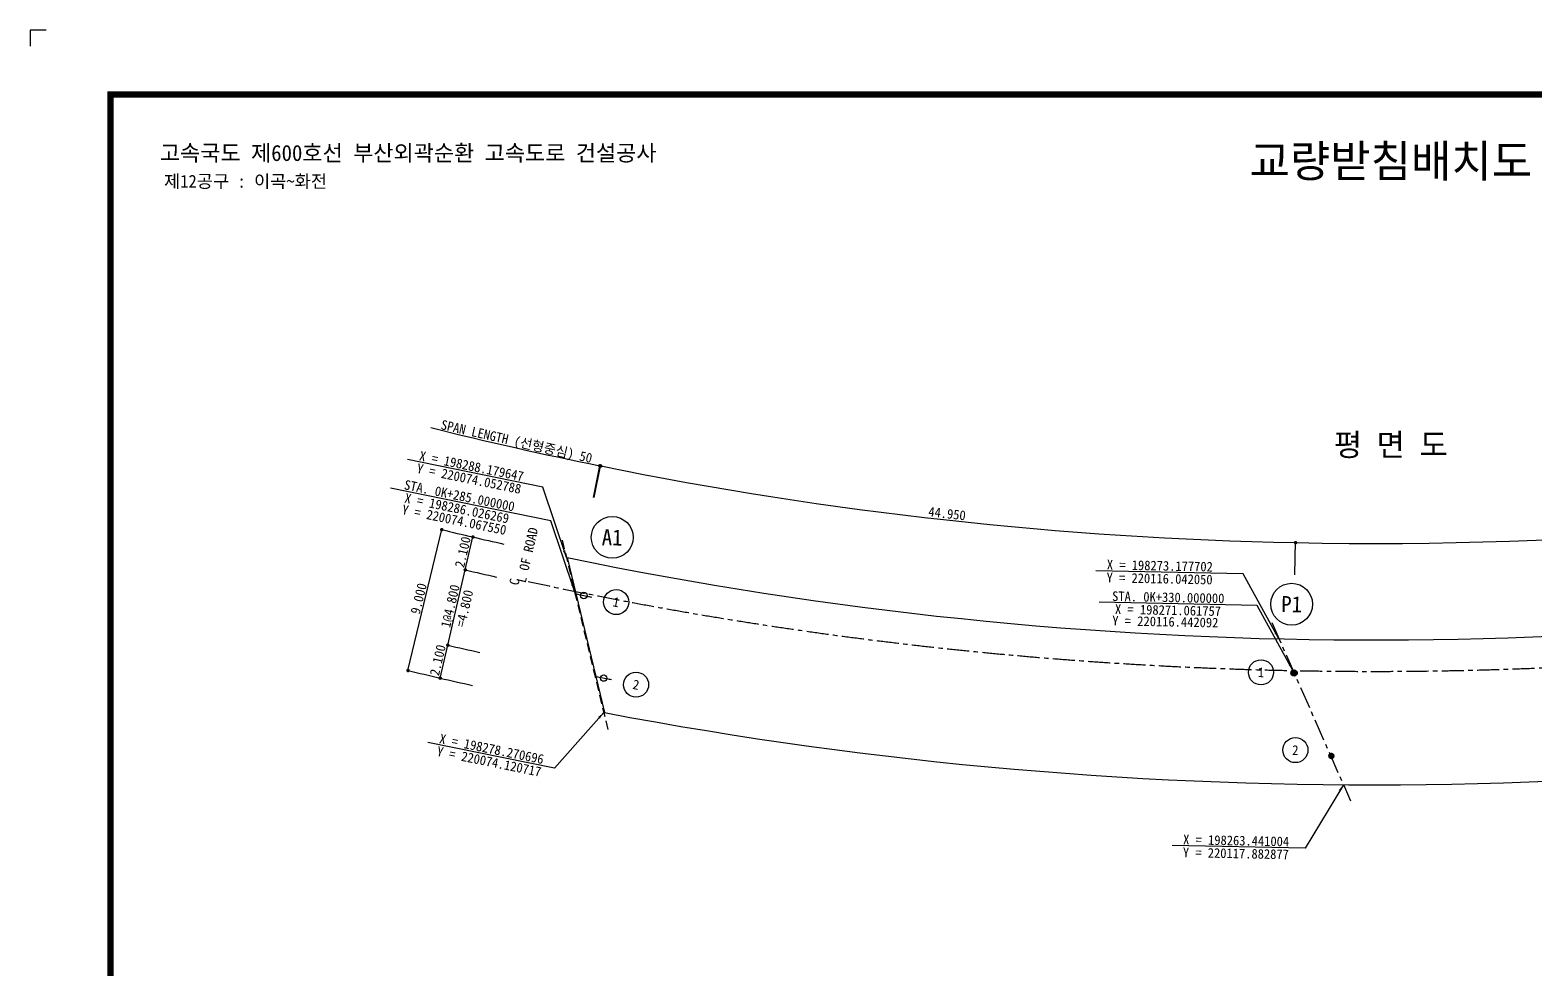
# Model space of a CAD drawing. Header units: feet. Extents: x 0 to 168200, y 0 to 118800.
# Drawn here: x 0 to 93554, y 60459 to 118800 of the extents above; entities that cross this region are included whole.
import ezdxf
from ezdxf.enums import TextEntityAlignment as Align

# ---------------------------------------------------------------- set-up
doc = ezdxf.new("R2010")
doc.units = ezdxf.units.FT
doc.header["$LTSCALE"] = 1100
doc.header["$MEASUREMENT"] = 0
for name, pattern in [('A-CENTR01', [2, 1.25, -0.25, 0.25, -0.25]), ('A-DASHD01', [0.75, 0.5, -0.25]), ('CENTER', [2, 1.25, -0.25, 0.25, -0.25])]:
    doc.linetypes.add(name, pattern=pattern)
for name, color, linetype in [('CS-CNTL', 1, 'A-CENTR01'), ('CS-CONC-MAJR', 4, 'CONTINUOUS'), ('CS-DIML', 1, 'CONTINUOUS'), ('CS-DIMT', 3, 'CONTINUOUS'), ('CS-LEAL', 1, 'CONTINUOUS'), ('CS-LEAT', 3, 'CONTINUOUS'), ('CS-SYMB', 3, 'CONTINUOUS'), ('CS-TEXT', 3, 'CONTINUOUS'), ('CX-BORD', 3, 'CONTINUOUS'), ('CX-BORD-LIN1', 4, 'CONTINUOUS'), ('CX-BORD-LIN2', 3, 'CONTINUOUS'), ('CX-BORD-TEX2', 7, 'CONTINUOUS'), ('CX-BORD-TEX3', 6, 'CONTINUOUS'), ('CX-MISC', 2, 'CONTINUOUS'), ('CZ-TEX1', 6, 'CONTINUOUS'), ('CZ-TEX2', 3, 'CONTINUOUS')]:
    doc.layers.add(name, color=color, linetype=linetype)
doc.styles.add('A_STANDARD', font='')
doc.styles.add('TB_TEXT', font='')
doc.styles.add('TB_WBTXT', font='')
doc.styles.add('TB_WMTXT', font='')
doc.styles.get('A_STANDARD').set_extended_font_data('DotumChe')
doc.styles.get('TB_TEXT').set_extended_font_data('DotumChe')
doc.styles.get('TB_WBTXT').set_extended_font_data('Dotum')
doc.styles.get('TB_WMTXT').set_extended_font_data('DotumChe')

# ---------------------------------------------------------------- blocks, each defined once
blk = doc.blocks.new('CXBLKA1')
at = {"layer": 'CX-BORD-LIN1', "const_width": 2}
blk.add_lwpolyline([(796, -2.614797267597169e-12), (0, -3.410605131648481e-13), (0, 553.9999999999997), (795.9999999999998, 553.9999999999997)], close=True, dxfattribs=at)
at = {"layer": 'CX-MISC'}
blk.add_lwpolyline([(-20.00200001999224, 573.9999999999997), (-25, 573.9999999999997), (-25, 569.0020000199917)], dxfattribs=at)
at = {"layer": 'CX-BORD-LIN1', "style": 'TB_TEXT'}
for tag, height, p in [('TR_RNUM5', 3, (285.1051166181959, 32.63656332936267)), ('TR_RDAT5', 3.5, (317.5, 32.99999999999977)), ('TR_DGN5', 3.5, (451.1184542177598, 32.99999999999977)), ('TR_CHK5', 3.5, (491.1184542177598, 32.99999999999977)), ('TR_APP5', 3.5, (531.1184542177598, 33)), ('TR_RNUM4', 3, (285.1051166181959, 26.6365633293625)), ('TR_RDAT4', 3.5, (317.5, 26.9999999999996)), ('TR_DGN4', 3.5, (451.1184542177598, 26.9999999999996)), ('TR_CHK4', 3.5, (491.1184542177598, 26.9999999999996)), ('TR_APP4', 3.5, (531.1184542177598, 26.99999999999983)), ('TR_RNUM3', 3, (285.1051166181959, 20.63656332936364)), ('TR_RDAT3', 3.5, (317.5, 21.00000000000068)), ('TR_DGN3', 3.5, (451.1184542177598, 21.00000000000068)), ('TR_CHK3', 3.5, (491.1184542177598, 21.00000000000068)), ('TR_APP3', 3.5, (531.1184542177598, 21.00000000000091)), ('TR_RNUM2', 3, (285.1051166181959, 14.63656332936364)), ('TR_RDAT2', 3.5, (317.5, 15.00000000000068)), ('TR_DGN2', 3.5, (451.1184542177598, 15.00000000000068)), ('TR_CHK2', 3.5, (491.1184542177598, 15.00000000000068)), ('TR_APP2', 3.5, (531.1184542177598, 15.00000000000091)), ('TR_RNUM1', 3, (285.1051166181959, 8.636563329362502)), ('TR_RDAT1', 3.5, (317.5, 8.999999999999602)), ('TR_DGN1', 3.5, (451.1184858777797, 9.000015658035068)), ('TR_CHK1', 3.5, (491.1184858777797, 9.000015658035068)), ('TR_APP1', 3.5, (531.1184858777797, 9.000015658035295))]:
    blk.add_attdef(tag, text='', height=height, dxfattribs=at).set_placement(p, align=Align.MIDDLE_CENTER)
for tag, p in [('TR_RCON5', (342.3033138082338, 32.99999999999977)), ('TR_RCON4', (342.3033138082338, 26.9999999999996)), ('TR_RCON3', (342.3033138082338, 21.00000000000068)), ('TR_RCON2', (342.3033138082338, 15.00000000000068)), ('TR_RCON1', (342.3033138082338, 8.999999999999602))]:
    blk.add_attdef(tag, text='', height=3.5, dxfattribs=at).set_placement(p, align=Align.MIDDLE_LEFT)
at = {"layer": 'CX-BORD-LIN2', "style": 'TB_TEXT'}
blk.add_attdef('TD_VERSION', text='', height=3, rotation=90, dxfattribs=at).set_placement((800.499999405456, 48.01489921212237), align=Align.MIDDLE_CENTER)
at = {"layer": 'CX-BORD-TEX2', "style": 'TB_WMTXT'}
for tag, height, p in [('TB_CNAME', 5, (15.34476638720094, 531.8324131479245)), ('TB_CSCOP', 4, (16.63456755316179, 523.8324131479245))]:
    blk.add_attdef(tag, text='', height=height, dxfattribs=at).set_placement(p, align=Align.BOTTOM_LEFT)
at = {"layer": 'CX-BORD-TEX2', "style": 'TB_WBTXT'}
for tag, height, p in [('TB_MTITIL', 10, (397.9999999999999, 533.3264135606181)), ('TB_STITL', 7, (397.9999999999999, 518.3264135606181))]:
    blk.add_attdef(tag, text='', height=height, dxfattribs=at).set_placement(p, align=Align.MIDDLE_CENTER)
at = {"layer": 'CX-BORD-TEX3', "style": 'TB_TEXT'}
for tag, height, p in [('TD_LNDST', 4.500000000000001, (215, 31.49999999999909)), ('TD_DSECT', 4.500000000000001, (605.5, 31.50000000000023)), ('TD_DDIST', 4.500000000000001, (654.5, 31.50000000000034)), ('TD_DNAME_TOP', 4.500000000000001, (755, 27.95701132476654)), ('TD_CSECT', 4.500000000000001, (605.5, 22.50000000000023)), ('TD_CDIST', 4.500000000000001, (654.5, 22.50000000000028)), ('TD_DNAME_MAIN', 4.500000000000001, (755, 21.47309584254879)), ('TD_CCOMP', 4.500000000000001, (215.0000000000001, 13.59273296473054)), ('TD_HSCAL', 4.500000000000001, (620.8841087955549, 13.74838269424743)), ('TD_VSCAL', 4.500000000000001, (656.8614607241562, 13.74838269424743)), ('TD_DNAME_BOT', 3, (755, 15.24894304459792)), ('TD_FIELD', 4.500000000000001, (180, 5.125020286179335)), ('TD_CSTEP', 4.500000000000001, (250.7440000000001, 5.125020286178881)), ('TD_DWGCODE', 4.500000000000001, (637, 4.79080374170087)), ('TD_DWGNO', 4.500000000000001, (755, 5.001673382306194))]:
    blk.add_attdef(tag, text='', height=height, dxfattribs=at).set_placement(p, align=Align.MIDDLE_CENTER)
for tag, height, width, p in [('TD_DCOMP', 4.500000000000001, 0.95, (215.0000000000001, 22.58754437093)), ('TD_CNAME', 5, 0.78, (65, 7.595640316786557))]:
    blk.add_attdef(tag, text='', height=height, dxfattribs=dict(at, width=width)).set_placement(p, align=Align.MIDDLE_CENTER)

msp = doc.modelspace()

# ---------------------------------------------------------------- linework, layer by layer
at = {"layer": 'CS-CNTL', "linetype": 'A-DASHD01'}
msp.add_line((33083.07754356044, 87100.3697605958), (35918.83859956046, 75325.5592595958), dxfattribs=at)
at = {"layer": 'CS-CNTL'}
msp.add_line((77195.79826456046, 81979.2013055958), (82093.78319456044, 70902.31335159579), dxfattribs=at)
at = {"layer": 'CS-CNTL', "linetype": 'CENTER'}
msp.add_arc((83513.51472556044, 328948.4078045958), 250000, 257.8647538994338, 282.1352461005662, dxfattribs=at)
at = {"layer": 'CS-CONC-MAJR'}
msp.add_line((33391.03322156044, 86015.2084515958), (35710.94336656044, 76382.3438305958), dxfattribs=at)
for radius, start, end in [(248050, 258.3421984393088, 281.2373720232094), (257050, 259.2825399843204, 282.1786920104743)]:
    msp.add_arc((83513.51472556044, 328948.4078045958), radius, start, end, dxfattribs=at)
at = {"layer": 'CS-DIML'}
for p, q in [((35028.26454456046, 89763.15948259579), (35445.47013956046, 91821.2992965958)), ((35076.10256356045, 89753.46721659579), (35492.89652256045, 91811.6904295958)), ((23494.01394856046, 79003.68986359579), (25595.45532956044, 87754.91515659579)), ((27052.85087256046, 85253.4838995958), (27526.83605756046, 87299.29377459579)), ((78632.84011856047, 84947.2161775958), (78674.83731856046, 87046.7961915958)), ((25969.45616256044, 80577.3470425958), (27052.85087256046, 85253.4838995958)), ((25495.47097756044, 78531.5371675958), (25969.45616256044, 80577.3470425958))]:
    msp.add_line(p, q, dxfattribs=at)
at = {"layer": 'CS-DIML', "const_width": 110.0000000000015}
for points in [[(35479.16140777317, 91735.80339728015, 1), (35372.04500534773, 91710.78187991145, 1)], [(35526.60739177319, 91726.19055928015, 1), (35419.49098934775, 91701.16904191145, 1)], [(35526.60739177319, 91726.19055928015, 1), (35419.49098934775, 91701.16904191145, 1)], [(25649.01353077316, 87767.42591528014, 1), (25541.89712834772, 87742.40439791144, 1)], [(27580.39425877318, 87311.80453328014, 1), (27473.27785634774, 87286.78301591144, 1)], [(78726.39565377314, 86959.32695028014, 1), (78619.27925134772, 86934.30543291144, 1)], [(78726.39565377314, 86959.32695028014, 1), (78619.27925134772, 86934.30543291144, 1)], [(27106.40907377318, 85265.99465828015, 1), (26999.29267134774, 85240.97314091145, 1)], [(27106.40907377318, 85265.99465828015, 1), (26999.29267134774, 85240.97314091145, 1)], [(26023.01436377316, 80589.85780128014, 1), (25915.89796134772, 80564.83628391144, 1)], [(26023.01436377316, 80589.85780128014, 1), (25915.89796134772, 80564.83628391144, 1)], [(23547.57214977318, 79016.20062228014, 1), (23440.45574734774, 78991.17910491144, 1)], [(25549.02917877316, 78544.04792628015, 1), (25441.91277634772, 78519.02640891145, 1)]]:
    msp.add_lwpolyline(points, format="xyb", close=True, dxfattribs=at)
at = {"layer": 'CS-DIML'}
for radius, start, end in [(242050, 255.9914718794249, 258.5408440972632), (242050, 258.5408440972632, 258.5523032534432), (242050, 258.5523032534432, 268.8540844102285), (242050, 268.8540844102285, 281.4476967465568), (248050, 256.4971643958532, 256.9555306320069), (248050, 256.9555306320069, 257.4138968672689), (250150, 256.9555306320069, 257.4138968672689), (254950, 256.9555306320069, 257.4138968672689), (257050, 256.4971643958532, 256.9555306320069), (257050, 256.9555306320069, 257.4138968672689)]:
    msp.add_arc((83513.51472556044, 328948.4078045958), radius, start, end, dxfattribs=at)
at = {"layer": 'CS-LEAL'}
for p, q in [((31873.29220056045, 90404.4075075958), (23470.72114512749, 92107.69298456777)), ((32377.49278756045, 88310.8367725958), (22411.11181756691, 90331.1222127745)), ((33341.98144056046, 86025.3340805958), (31873.29220056045, 90404.4075075958)), ((33846.18202656045, 83931.76334459579), (32377.49278756045, 88310.8367725958)), ((75414.03811656043, 85013.27065059579), (66253.17598368181, 85196.51232588396)), ((77642.98240956047, 80967.8856855958), (75414.03811656043, 85013.27065059579)), ((76284.90375956043, 83043.79110259579), (66463.03662525653, 83240.25464085692)), ((78513.84805156046, 78998.40613859579), (76284.90375956043, 83043.79110259579)), ((35662.10274556046, 76391.59266959579), (32604.05885956046, 72930.1334735958)), ((32604.05885956046, 72930.1334735958), (24719.1979352303, 74528.47391188357)), ((81650.34373756044, 71905.1602885958), (79261.41011156049, 67952.1451985958)), ((79261.41011156049, 67952.1451985958), (70996.50093112444, 68117.46542565154))]:
    msp.add_line(p, q, dxfattribs=at)
for points in [[(33341.98144056046, 86025.3340805958), (33271.59710456047, 86465.81543459579), (33341.98144056046, 86025.3340805958), (33132.54284556047, 86419.1782795958)], [(33846.18202656045, 83931.76334459579), (33775.79769156047, 84372.2446985958), (33846.18202656045, 83931.76334459579), (33636.74343256047, 84325.60754359579)], [(77642.98240956047, 80967.8856855958), (77494.87603656045, 81388.64961059579), (77642.98240956047, 80967.8856855958), (77366.41781056044, 81317.8711145958)], [(78513.84805156046, 78998.40613859579), (78365.74167856044, 79419.17006259579), (78513.84805156046, 78998.40613859579), (78237.28345356043, 79348.3915675958)], [(35662.10274556046, 76391.59266959579), (35315.82687056047, 76110.3973695958), (35662.10274556046, 76391.59266959579), (35425.74296156046, 76013.2914265958)], [(81650.34373756044, 71905.1602885958), (81360.00467656046, 71566.5144445958), (81650.34373756044, 71905.1602885958), (81485.52976456046, 71490.65560559579)]]:
    msp.add_solid(points, dxfattribs=at)
at = {"layer": 'CS-SYMB'}
for p, q in [((33933.74258056044, 83760.34073359579), (34914.35296556045, 83564.37320659579)), ((35169.03555356045, 78623.34971359579), (36151.31467956046, 78435.92581659579))]:
    msp.add_line(p, q, dxfattribs=at)
at = {"layer": 'CS-SYMB', "const_width": 200}
for points in [[(78680.77604856045, 78847.04717459579, 1), (78480.77604856045, 78847.04717459579, 1)], [(80998.71473245975, 73690.27827203803, 1), (80798.71473245975, 73690.27827203803, 1)]]:
    msp.add_lwpolyline(points, format="xyb", close=True, dxfattribs=at)
at = {"layer": 'CS-SYMB'}
for centre in [(34424.04777256044, 83662.3569695958), (35660.17511656045, 78529.6377645958), (78580.77604856045, 78847.04717459579)]:
    msp.add_circle(centre, 200, dxfattribs=at)
for points in [[(33933.74258056044, 83760.34073359579), (34071.03576156046, 83681.91508459579), (33933.74258056044, 83760.34073359579), (34090.63251456045, 83779.9761235958)], [(34914.35296556045, 83564.37320659579), (34757.46303156047, 83544.7378155958), (34914.35296556045, 83564.37320659579), (34777.05978456046, 83642.79885459579)], [(35169.03555356045, 78623.34971359579), (35307.00622756046, 78546.12217259579), (35169.03555356045, 78623.34971359579), (35325.74861756046, 78644.3500855958)], [(36151.31467956046, 78435.92581659579), (35994.60161656045, 78414.92544459579), (36151.31467956046, 78435.92581659579), (36013.34400556044, 78513.15335759579)]]:
    msp.add_solid(points, dxfattribs=at)
at = {"layer": 'CS-TEXT'}
for centre in [(36438.08459056047, 83254.09149459579), (76526.18703556049, 78888.1444345958), (37674.21193456044, 78121.3722905958), (78663.38394056045, 74054.8321655958)]:
    msp.add_circle(centre, 780, dxfattribs=at)
at = {"layer": 'CZ-TEX2'}
for centre in [(36191.08682738175, 87277.15265632878), (78429.96207480808, 83122.97380239997)]:
    msp.add_circle(centre, 1300, dxfattribs=at)

# ---------------------------------------------------------------- block references
at = {"layer": 'CX-BORD'}
ref = msp.add_blockref('CXBLKA1', (5000, 4000.000000000073), dxfattribs=dict(at, xscale=200, yscale=200, zscale=200))
ref.add_attrib('TB_MTITIL', '교량받침배치도', dxfattribs={"layer": 'CX-BORD-TEX2', "height": 2000, "style": 'TB_WBTXT'}).set_placement((84600, 110665.2827121224), align=Align.MIDDLE_CENTER)
ref.add_attrib('TB_CNAME', '고속국도 제600호선 부산외곽순환 고속도로 건설공사', dxfattribs={"layer": 'CX-BORD-TEX2', "height": 1000, "style": 'TB_WMTXT'}).set_placement((8068.953277438879, 110366.4826295841), align=Align.BOTTOM_LEFT)
ref.add_attrib('TB_CSCOP', '제12공구 : 이곡~화전', dxfattribs={"layer": 'CX-BORD-TEX2', "height": 800, "style": 'TB_WMTXT'}).set_placement((8326.913510635495, 108766.4826295841), align=Align.BOTTOM_LEFT)

# ---------------------------------------------------------------- texts
at = {"layer": 'CS-DIMT', "style": 'A_STANDARD'}
for s, rotation, p in [('SPAN LENGTH (선형중심) 50', 347.306693, (30182.32233656046, 92949.2840385958)), ('44.950', 353.703194, (56976.70373856043, 88458.07502059579)), ('2.100', 436.955531, (27192.77915756046, 86298.89771859579)), ('9.000', 436.497164, (24446.51171756047, 83402.9096675958)), ('1@4.800', 436.955531, (26412.74488356046, 82938.2360975958)), ('=4.800', 436.955531, (27296.99785767996, 82794.41612635812)), ('2.100', 436.955531, (25632.71060956045, 79577.5744765958))]:
    msp.add_text(s, height=600, rotation=rotation, dxfattribs=at).set_placement(p, align=Align.CENTER)
at = {"layer": 'CS-LEAT', "style": 'A_STANDARD'}
for s, rotation, p in [('X = 198288.179647', 348.540844, (27387.86816333971, 91415.6818587266)), ('Y = 220074.052788', 348.540844, (27228.93269833969, 90631.6285957266)), ('STA. 0K+285.000000', 348.540844, (26636.04332035111, 89576.72008207704)), ('X = 198286.026269', 348.540844, (26477.10785535109, 88792.66682007704)), ('Y = 220074.067550', 348.540844, (26310.75241159849, 88077.9811796437)), ('X = 198273.177702', 358.8540839999999, (70230.92682845687, 85216.96670273531)), ('Y = 220116.042050', 358.8540839999999, (70214.92789545684, 84417.12669773531)), ('STA. 0K+330.000000', 358.8540839999999, (70754.76912894176, 83254.42854812002)), ('Y = 220116.442092', 358.8540839999999, (70572.41475118912, 81739.90290168668)), ('X = 198271.061757', 358.8540839999999, (70738.77019494172, 82454.58854212002)), ('X = 198278.270696', 348.540844, (28636.34495330928, 73836.46278538535)), ('Y = 220074.120717', 348.540844, (28477.40948830929, 73052.40952238534)), ('X = 198263.441004', 358.8540839999999, (74974.25177590578, 68137.91980281867)), ('Y = 220117.882877', 358.8540839999999, (74958.25284190575, 67338.07979781866))]:
    msp.add_text(s, height=600, rotation=rotation, dxfattribs=at).set_placement(p, align=Align.CENTER)
at = {"layer": 'CS-TEXT', "style": 'A_STANDARD'}
for s, p in [('L OF ROAD', (30805.0240404332, 84409.5458033939)), ('C', (30353.65542150487, 84256.66078332537))]:
    msp.add_text(s, height=600, rotation=76.95553100000004, dxfattribs=at).set_placement(p)
for s, rotation, p in [('1', 348.540844, (36378.48379156046, 82960.07152159579)), ('1', 358.8540839999999, (76520.18743556045, 78588.2044325958)), ('2', 348.540844, (37614.61113456043, 77827.35231659579)), ('2', 358.8540839999999, (78657.38434056047, 73754.8921635958))]:
    msp.add_text(s, height=600, rotation=rotation, dxfattribs=at).set_placement(p, align=Align.CENTER)
at = {"layer": 'CZ-TEX1', "style": 'A_STANDARD'}
msp.add_text('평 면 도', height=1400, dxfattribs=at).set_placement((84594.47805590706, 92335.01561476843), align=Align.CENTER)
at = {"layer": 'CZ-TEX2', "style": 'A_STANDARD'}
for s, p in [('A1', (36181.0874933817, 86777.25265232877)), ('P1', (78419.96274080803, 82623.07379839996))]:
    msp.add_text(s, height=1000, rotation=358.8540839999999, dxfattribs=at).set_placement(p, align=Align.CENTER)

doc.saveas('drawing.dxf')
